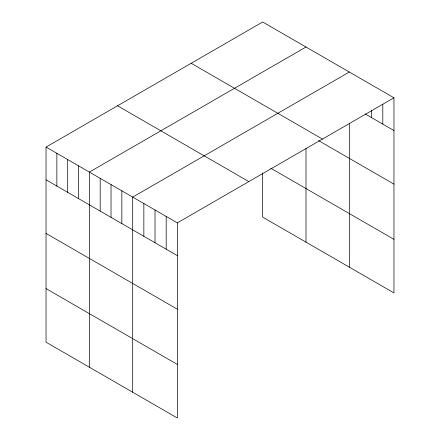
<?xml version="1.0" encoding="UTF-8"?>
<svg xmlns="http://www.w3.org/2000/svg" width="440" height="440" viewBox="0 0 440 440"><rect width="100%" height="100%" fill="white"/><g stroke="black" fill="none" stroke-linecap="round" stroke-linejoin="round"><path stroke-width="0.66" d="M46.035 147.076L177.331 222.877L177.331 418L46.035 342.199L46.035 147.076L262.669 22L393.965 97.801L393.965 292.925L262.669 217.124L262.669 172.92M305.998 47.014L89.364 172.09L89.364 367.213M349.327 72.028L132.688 197.104L132.688 392.227M177.331 222.877L393.965 97.801M365.184 113.938L393.965 130.554M191.18 63.272L322.476 139.079M318.538 140.591L393.965 184.14M270.649 168.152L393.965 239.344M117.524 105.798L248.82 181.599M46.035 179.828L177.331 255.629M46.035 233.409L177.331 309.21M46.035 288.613L177.331 364.419M382.806 104.324L382.806 124.113M371.646 110.165L371.646 117.667M349.327 123.536L349.327 267.152M305.998 148.467L305.998 242.138M166.172 216.431L166.172 249.183M155.012 209.99L155.012 242.743M143.853 203.544L143.853 236.297M121.858 190.85L121.858 223.603M111.029 184.597L111.029 217.349M100.194 178.343L100.194 211.096M78.529 165.836L78.529 198.589M67.7 159.583L67.7 192.335M56.865 153.329L56.865 186.082"/></g></svg>
